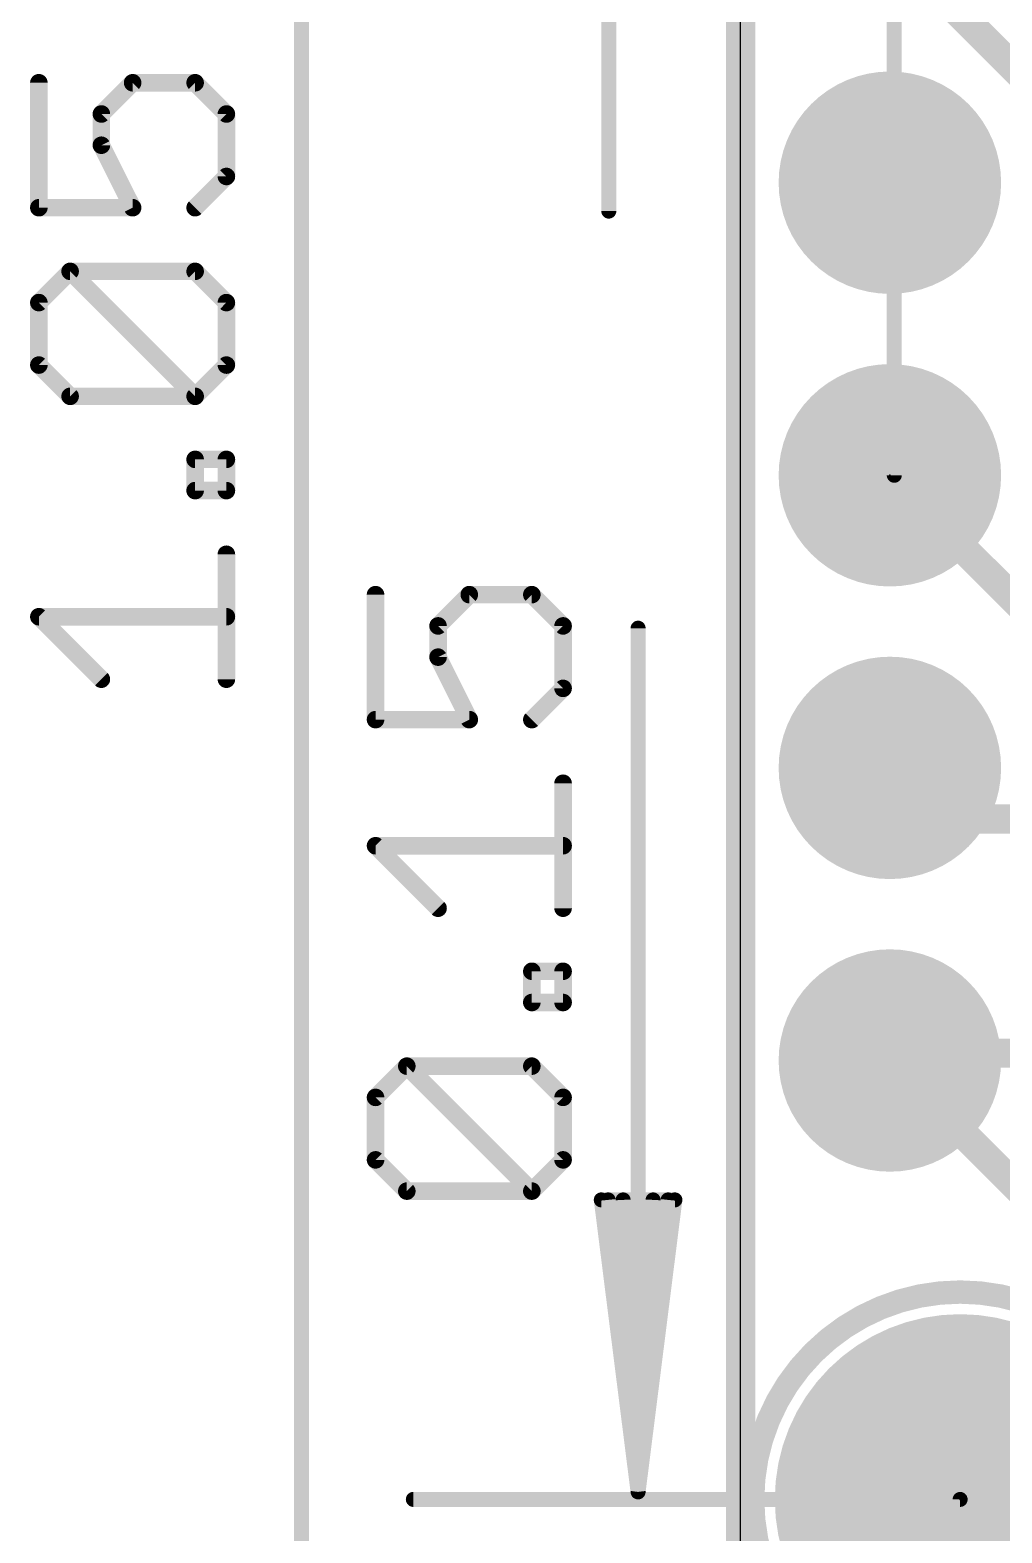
# Model space of a CAD drawing. Extents: x -13.8 to 7.7, y -19.4 to 21.7.
# Drawn here: x -13.78 to -5.35, y -10.45 to 2.59 of the extents above; entities that cross this region are included whole.
import ezdxf

# ---------------------------------------------------------------- set-up
doc = ezdxf.new("R2010")
doc.units = 0
for name, color, linetype in [('1', 12, 'CONTINUOUS'), ('16', 132, 'CONTINUOUS'), ('17', 110, 'CONTINUOUS'), ('20', 53, 'CONTINUOUS'), ('21', 40, 'CONTINUOUS'), ('23', 53, 'CONTINUOUS'), ('47', 253, 'CONTINUOUS')]:
    doc.layers.add(name, color=color, linetype=linetype)

# ---------------------------------------------------------------- blocks, each defined once
blk = doc.blocks.new('ROUNDP')
at = {"const_width": 0.5}
blk.add_lwpolyline([(0, -0.25, 1), (0, 0.25, 1), (0, -0.25)], format="xyb", dxfattribs=at)

msp = doc.modelspace()

# ---------------------------------------------------------------- linework, layer by layer
at = {"layer": '1', "const_width": 0.254}
for points in [[(-7.62, 12.7), (-7.62, -13.97)], [(-5.0165, 2.032), (-6.3246, 3.3401)], [(-6.2611, -6.2865), (-6.3246, -6.35)], [(-6.3246, -6.35), (-2.939, -9.7356)], [(-4.6355, -6.2865), (-6.2611, -6.2865)]]:
    msp.add_lwpolyline(points, dxfattribs=at)
at = {"layer": '1', "const_width": 0.127}
for points in [[(-6.2797, -6.3051, 1), (-6.3695, -6.3949)], [(-6.3695, -6.3051, 1), (-6.2797, -6.3949)], [(-6.2611, -6.223, 1), (-6.2611, -6.35)], [(-6.2162, -6.3314, 1), (-6.306, -6.2416)]]:
    msp.add_lwpolyline(points, format="xyb", dxfattribs=at)
at = {"layer": '16', "const_width": 0.254}
for points in [[(-7.62, 12.7), (-7.62, -13.97)], [(-6.3246, -1.27), (-3.9751, -3.6195)], [(-5.8801, -4.2545), (-6.3246, -3.81)], [(-5.8801, -4.2545), (-0.127, -4.2545)]]:
    msp.add_lwpolyline(points, dxfattribs=at)
at = {"layer": '16', "const_width": 0.127}
for points in [[(-6.2797, -1.2251, 1), (-6.3695, -1.3149)], [(-6.2797, -3.7651, 1), (-6.3695, -3.8549)], [(-5.8801, -4.191, 1), (-5.8801, -4.318)], [(-5.925, -4.2994, 1), (-5.8352, -4.2096)]]:
    msp.add_lwpolyline(points, format="xyb", dxfattribs=at)
at = {"layer": '20'}
msp.add_line((-7.62, -12.192), (-7.62, 11.43), dxfattribs=at)
at = {"layer": '21', "const_width": 0.2032}
msp.add_lwpolyline([(-5.715, -11.96, 1), (-5.715, -8.36, 1), (-5.715, -11.96)], format="xyb", dxfattribs=at)
at = {"layer": '23'}
for p in [(-6.3246, -1.27), (-5.715, -10.16)]:
    msp.add_point(p, dxfattribs=at)
at = {"layer": '47'}
for points, const_width in [([(-6.2865, -1.27), (-6.2865, 18.2695)], 0.13), ([(-11.43, -13.905), (-11.43, 12.635)], 0.13), ([(-8.763, 6.158), (-8.763, 1.023)], 0.13), ([(-13.7077, 2.1374), (-13.7077, 1.0527)], 0.1524), ([(-13.1654, 1.8662), (-12.8942, 2.1374)], 0.1524), ([(-12.8942, 2.1374), (-12.3519, 2.1374)], 0.1524), ([(-12.3519, 2.1374), (-12.0807, 1.8662)], 0.1524), ([(-13.1654, 1.595), (-13.1654, 1.8662)], 0.1524), ([(-12.0807, 1.8662), (-12.0807, 1.3239)], 0.1524), ([(-12.8942, 1.0527), (-13.1654, 1.595)], 0.1524), ([(-12.0807, 1.3239), (-12.3519, 1.0527)], 0.1524), ([(-13.7077, 1.0527), (-12.8942, 1.0527)], 0.1524), ([(-13.7077, 0.229), (-13.4365, 0.5002)], 0.1524), ([(-13.4365, 0.5002), (-12.3519, 0.5002)], 0.1524), ([(-12.3519, -0.5845), (-13.4365, 0.5002)], 0.1524), ([(-12.3519, 0.5002), (-12.0807, 0.229)], 0.1524), ([(-13.7077, -0.3133), (-13.7077, 0.229)], 0.1524), ([(-12.0807, 0.229), (-12.0807, -0.3133)], 0.1524), ([(-13.4365, -0.5845), (-13.7077, -0.3133)], 0.1524), ([(-12.0807, -0.3133), (-12.3519, -0.5845)], 0.1524), ([(-12.3519, -0.5845), (-13.4365, -0.5845)], 0.1524), ([(-12.3519, -1.403), (-12.3519, -1.1319)], 0.1524), ([(-12.3519, -1.1319), (-12.0807, -1.1319)], 0.1524), ([(-12.0807, -1.1319), (-12.0807, -1.403)], 0.1524), ([(-12.0807, -1.403), (-12.3519, -1.403)], 0.1524), ([(-12.0807, -3.0402), (-12.0807, -1.9555)], 0.1524), ([(-10.7867, -2.3062), (-10.7867, -3.3909)], 0.1524), ([(-10.2444, -2.5774), (-9.9732, -2.3062)], 0.1524), ([(-9.9732, -2.3062), (-9.4309, -2.3062)], 0.1524), ([(-9.4309, -2.3062), (-9.1597, -2.5774)], 0.1524), ([(-13.1654, -3.0402), (-13.7077, -2.4979)], 0.1524), ([(-13.7077, -2.4979), (-12.0807, -2.4979)], 0.1524), ([(-10.2444, -2.8486), (-10.2444, -2.5774)], 0.1524), ([(-9.1597, -2.5774), (-9.1597, -3.1197)], 0.1524), ([(-8.509, -10.095), (-8.509, -2.5972)], 0.13), ([(-9.9732, -3.3909), (-10.2444, -2.8486)], 0.1524), ([(-9.1597, -3.1197), (-9.4309, -3.3909)], 0.1524), ([(-10.7867, -3.3909), (-9.9732, -3.3909)], 0.1524), ([(-9.1597, -5.0281), (-9.1597, -3.9434)], 0.1524), ([(-10.2444, -5.0281), (-10.7867, -4.4857)], 0.1524), ([(-10.7867, -4.4857), (-9.1597, -4.4857)], 0.1524), ([(-9.4309, -5.8466), (-9.4309, -5.5755)], 0.1524), ([(-9.4309, -5.5755), (-9.1597, -5.5755)], 0.1524), ([(-9.1597, -5.5755), (-9.1597, -5.8466)], 0.1524), ([(-9.1597, -5.8466), (-9.4309, -5.8466)], 0.1524), ([(-10.7867, -6.6703), (-10.5155, -6.3991)], 0.1524), ([(-10.5155, -6.3991), (-9.4309, -6.3991)], 0.1524), ([(-9.4309, -7.4838), (-10.5155, -6.3991)], 0.1524), ([(-9.4309, -6.3991), (-9.1597, -6.6703)], 0.1524), ([(-10.7867, -7.2126), (-10.7867, -6.6703)], 0.1524), ([(-9.1597, -6.6703), (-9.1597, -7.2126)], 0.1524), ([(-10.5155, -7.4838), (-10.7867, -7.2126)], 0.1524), ([(-9.1597, -7.2126), (-9.4309, -7.4838)], 0.1524), ([(-9.4309, -7.4838), (-10.5155, -7.4838)], 0.1524), ([(-8.509, -10.095), (-8.8282, -7.56)], 0.13), ([(-8.8282, -7.56), (-8.1898, -7.56)], 0.13), ([(-8.509, -10.095), (-8.769, -7.56)], 0.13), ([(-8.509, -10.095), (-8.639, -7.56)], 0.13), ([(-8.1898, -7.56), (-8.509, -10.095)], 0.13), ([(-8.379, -7.56), (-8.509, -10.095)], 0.13), ([(-8.249, -7.56), (-8.509, -10.095)], 0.13), ([(-5.715, -10.16), (-10.459, -10.16)], 0.13), ([(-5.715, -10.16), (-5.715, -19.2855)], 0.13)]:
    msp.add_lwpolyline(points, dxfattribs=dict(at, const_width=const_width))
for points, const_width in [([(-13.6696, 2.1374, 1), (-13.7458, 2.1374)], 0.0762), ([(-12.8942, 2.1755, 1), (-12.8942, 2.0993)], 0.0762), ([(-12.8673, 2.1104, 1), (-12.9211, 2.1643)], 0.0762), ([(-12.3249, 2.1643, 1), (-12.3788, 2.1104)], 0.0762), ([(-12.3519, 2.0993, 1), (-12.3519, 2.1755)], 0.0762), ([(-13.1273, 1.8662, 1), (-13.2035, 1.8662)], 0.0762), ([(-13.1923, 1.8931, 1), (-13.1384, 1.8393)], 0.0762), ([(-12.0426, 1.8662, 1), (-12.1188, 1.8662)], 0.0762), ([(-12.1076, 1.8393, 1), (-12.0538, 1.8931)], 0.0762), ([(-13.2035, 1.595, 1), (-13.1273, 1.595)], 0.0762), ([(-13.1313, 1.6121, 1), (-13.1994, 1.578)], 0.0762), ([(-12.1188, 1.3239, 1), (-12.0426, 1.3239)], 0.0762), ([(-12.0538, 1.2969, 1), (-12.1076, 1.3508)], 0.0762), ([(-13.7077, 1.0908, 1), (-13.7077, 1.0146)], 0.0762), ([(-13.7458, 1.0527, 1), (-13.6696, 1.0527)], 0.0762), ([(-12.9283, 1.0357, 1), (-12.8601, 1.0697)], 0.0762), ([(-12.8942, 1.0146, 1), (-12.8942, 1.0908)], 0.0762), ([(-12.3788, 1.0796, 1), (-12.3249, 1.0258)], 0.0762), ([(-8.7955, 1.023, 1), (-8.7305, 1.023)], 0.065), ([(-13.4365, 0.5383, 1), (-13.4365, 0.4621)], 0.0762), ([(-13.4096, 0.5271, 1), (-13.4635, 0.4733)], 0.0762), ([(-13.4096, 0.4733, 1), (-13.4635, 0.5271)], 0.0762), ([(-12.3249, 0.5271, 1), (-12.3788, 0.4733)], 0.0762), ([(-12.3519, 0.4621, 1), (-12.3519, 0.5383)], 0.0762), ([(-13.6696, 0.229, 1), (-13.7458, 0.229)], 0.0762), ([(-13.7346, 0.256, 1), (-13.6807, 0.2021)], 0.0762), ([(-12.0426, 0.229, 1), (-12.1188, 0.229)], 0.0762), ([(-12.1076, 0.2021, 1), (-12.0538, 0.256)], 0.0762), ([(-13.6807, -0.2864, 1), (-13.7346, -0.3402)], 0.0762), ([(-12.0538, -0.3402, 1), (-12.1076, -0.2864)], 0.0762), ([(-13.7458, -0.3133, 1), (-13.6696, -0.3133)], 0.0762), ([(-12.1188, -0.3133, 1), (-12.0426, -0.3133)], 0.0762), ([(-13.4365, -0.5464, 1), (-13.4365, -0.6226)], 0.0762), ([(-13.4635, -0.6114, 1), (-13.4096, -0.5575)], 0.0762), ([(-12.3788, -0.5575, 1), (-12.3249, -0.6114)], 0.0762), ([(-12.3788, -0.6114, 1), (-12.3249, -0.5575)], 0.0762), ([(-12.3519, -0.6226, 1), (-12.3519, -0.5464)], 0.0762), ([(-12.3138, -1.1319, 1), (-12.39, -1.1319)], 0.0762), ([(-12.3519, -1.0938, 1), (-12.3519, -1.17)], 0.0762), ([(-12.0426, -1.1319, 1), (-12.1188, -1.1319)], 0.0762), ([(-12.0807, -1.17, 1), (-12.0807, -1.0938)], 0.0762), ([(-6.319, -1.27, 1), (-6.254, -1.27)], 0.065), ([(-12.3519, -1.3649, 1), (-12.3519, -1.4411)], 0.0762), ([(-12.39, -1.403, 1), (-12.3138, -1.403)], 0.0762), ([(-12.1188, -1.403, 1), (-12.0426, -1.403)], 0.0762), ([(-12.0807, -1.4411, 1), (-12.0807, -1.3649)], 0.0762), ([(-12.0426, -1.9555, 1), (-12.1188, -1.9555)], 0.0762), ([(-10.7486, -2.3062, 1), (-10.8248, -2.3062)], 0.0762), ([(-9.9732, -2.2681, 1), (-9.9732, -2.3443)], 0.0762), ([(-9.9463, -2.3332, 1), (-10.0001, -2.2793)], 0.0762), ([(-9.4039, -2.2793, 1), (-9.4578, -2.3332)], 0.0762), ([(-9.4309, -2.3443, 1), (-9.4309, -2.2681)], 0.0762), ([(-13.6807, -2.4709, 1), (-13.7346, -2.5248)], 0.0762), ([(-13.7077, -2.4598, 1), (-13.7077, -2.536)], 0.0762), ([(-12.0807, -2.536, 1), (-12.0807, -2.4598)], 0.0762), ([(-10.2063, -2.5774, 1), (-10.2825, -2.5774)], 0.0762), ([(-10.2713, -2.5505, 1), (-10.2174, -2.6044)], 0.0762), ([(-9.1216, -2.5774, 1), (-9.1978, -2.5774)], 0.0762), ([(-9.1866, -2.6044, 1), (-9.1328, -2.5505)], 0.0762), ([(-8.4765, -2.5972, 1), (-8.5415, -2.5972)], 0.065), ([(-10.2825, -2.8486, 1), (-10.2063, -2.8486)], 0.0762), ([(-10.2103, -2.8315, 1), (-10.2784, -2.8656)], 0.0762), ([(-13.1923, -3.0671, 1), (-13.1384, -3.0132)], 0.0762), ([(-12.1188, -3.0402, 1), (-12.0426, -3.0402)], 0.0762), ([(-9.1978, -3.1197, 1), (-9.1216, -3.1197)], 0.0762), ([(-9.1328, -3.1467, 1), (-9.1866, -3.0928)], 0.0762), ([(-10.7867, -3.3528, 1), (-10.7867, -3.429)], 0.0762), ([(-10.8248, -3.3909, 1), (-10.7486, -3.3909)], 0.0762), ([(-10.0073, -3.4079, 1), (-9.9391, -3.3739)], 0.0762), ([(-9.9732, -3.429, 1), (-9.9732, -3.3528)], 0.0762), ([(-9.4578, -3.364, 1), (-9.4039, -3.4179)], 0.0762), ([(-9.1216, -3.9434, 1), (-9.1978, -3.9434)], 0.0762), ([(-10.7597, -4.4588, 1), (-10.8136, -4.5127)], 0.0762), ([(-10.7867, -4.4476, 1), (-10.7867, -4.5238)], 0.0762), ([(-9.1597, -4.5238, 1), (-9.1597, -4.4476)], 0.0762), ([(-10.2713, -5.055, 1), (-10.2174, -5.0011)], 0.0762), ([(-9.1978, -5.0281, 1), (-9.1216, -5.0281)], 0.0762), ([(-9.3928, -5.5755, 1), (-9.469, -5.5755)], 0.0762), ([(-9.4309, -5.5374, 1), (-9.4309, -5.6136)], 0.0762), ([(-9.1216, -5.5755, 1), (-9.1978, -5.5755)], 0.0762), ([(-9.1597, -5.6136, 1), (-9.1597, -5.5374)], 0.0762), ([(-9.4309, -5.8085, 1), (-9.4309, -5.8847)], 0.0762), ([(-9.469, -5.8466, 1), (-9.3928, -5.8466)], 0.0762), ([(-9.1978, -5.8466, 1), (-9.1216, -5.8466)], 0.0762), ([(-9.1597, -5.8847, 1), (-9.1597, -5.8085)], 0.0762), ([(-10.4886, -6.3722, 1), (-10.5425, -6.4261)], 0.0762), ([(-10.5155, -6.361, 1), (-10.5155, -6.4372)], 0.0762), ([(-10.4886, -6.4261, 1), (-10.5425, -6.3722)], 0.0762), ([(-9.4039, -6.3722, 1), (-9.4578, -6.4261)], 0.0762), ([(-9.4309, -6.4372, 1), (-9.4309, -6.361)], 0.0762), ([(-10.7486, -6.6703, 1), (-10.8248, -6.6703)], 0.0762), ([(-10.8136, -6.6434, 1), (-10.7597, -6.6972)], 0.0762), ([(-9.1216, -6.6703, 1), (-9.1978, -6.6703)], 0.0762), ([(-9.1866, -6.6972, 1), (-9.1328, -6.6434)], 0.0762), ([(-10.7597, -7.1857, 1), (-10.8136, -7.2396)], 0.0762), ([(-10.8248, -7.2126, 1), (-10.7486, -7.2126)], 0.0762), ([(-9.1978, -7.2126, 1), (-9.1216, -7.2126)], 0.0762), ([(-9.1328, -7.2396, 1), (-9.1866, -7.1857)], 0.0762), ([(-10.5155, -7.4457, 1), (-10.5155, -7.5219)], 0.0762), ([(-10.5425, -7.5107, 1), (-10.4886, -7.4569)], 0.0762), ([(-9.4578, -7.4569, 1), (-9.4039, -7.5107)], 0.0762), ([(-9.4578, -7.5107, 1), (-9.4039, -7.4569)], 0.0762), ([(-9.4309, -7.5219, 1), (-9.4309, -7.4457)], 0.0762), ([(-8.796, -7.5559, 1), (-8.8605, -7.5641)], 0.065), ([(-8.8282, -7.5275, 1), (-8.8282, -7.5925)], 0.065), ([(-8.7367, -7.5567, 1), (-8.8013, -7.5633)], 0.065), ([(-8.6065, -7.5583, 1), (-8.6715, -7.5617)], 0.065), ([(-8.3465, -7.5617, 1), (-8.4115, -7.5583)], 0.065), ([(-8.2167, -7.5633, 1), (-8.2813, -7.5567)], 0.065), ([(-8.1575, -7.5641, 1), (-8.222, -7.5559)], 0.065), ([(-8.1898, -7.5925, 1), (-8.1898, -7.5275)], 0.065), ([(-10.459, -10.1275, 1), (-10.459, -10.1925)], 0.065), ([(-8.5412, -10.0909, 1), (-8.4768, -10.0991)], 0.065), ([(-8.5413, -10.0917, 1), (-8.4767, -10.0983)], 0.065), ([(-8.5415, -10.0967, 1), (-8.4765, -10.0933)], 0.065), ([(-8.5415, -10.0933, 1), (-8.4765, -10.0967)], 0.065), ([(-8.5415, -10.095, 1), (-8.4765, -10.095)], 0.065), ([(-8.5413, -10.0983, 1), (-8.4767, -10.0917)], 0.065), ([(-8.5412, -10.0991, 1), (-8.4768, -10.0909)], 0.065), ([(-5.6825, -10.16, 1), (-5.7475, -10.16)], 0.065), ([(-5.715, -10.1925, 1), (-5.715, -10.1275)], 0.065)]:
    msp.add_lwpolyline(points, format="xyb", dxfattribs=dict(at, const_width=const_width))

# ---------------------------------------------------------------- block references
at = {"layer": '17'}
for p, xscale, yscale in [((-6.3246, 1.27), 1.9304, 1.9304), ((-6.3246, 1.27), 1.9304, 1.9304), ((-6.3246, -1.27), 1.9304, 1.9304), ((-6.3246, -1.27), 1.9304, 1.9304), ((-6.3246, -3.81), 1.9304, 1.9304), ((-6.3246, -3.81), 1.9304, 1.9304), ((-6.3246, -6.35), 1.9304, 1.9304), ((-6.3246, -6.35), 1.9304, 1.9304), ((-5.715, -10.16), 3.216, 3.216), ((-5.715, -10.16), 3.216, 3.216)]:
    msp.add_blockref('ROUNDP', p, dxfattribs=dict(at, xscale=xscale, yscale=yscale))

doc.saveas('drawing.dxf')
